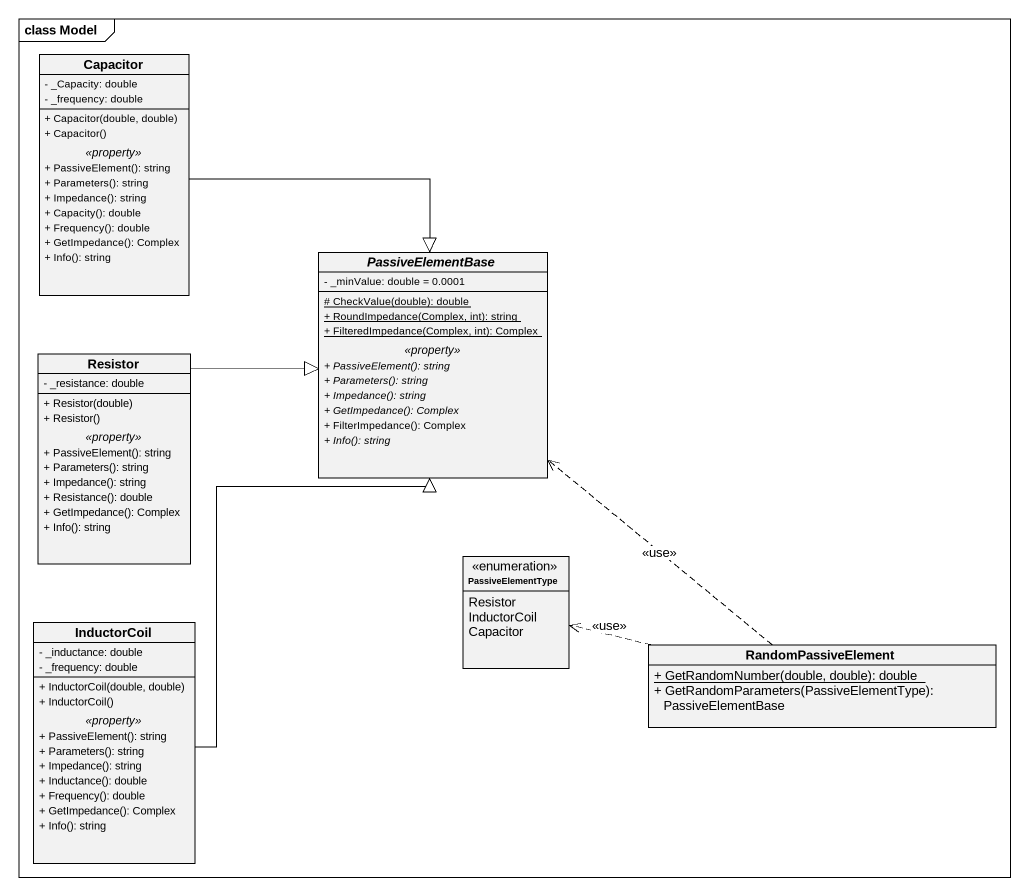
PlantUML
@startuml
mainframe class Model
hide circle
hide empty members
skinparam classAttributeIconSize 0
class Capacitor {
  - _Сapacity: double
  - _frequency: double
  --
  + Capacitor(double, double)
  + Capacitor()
  .. <<property>> ..
  + PassiveElement(): string
  + Parameters(): string
  + Impedance(): string
  + Capacity(): double
  + Frequency(): double
  + GetImpedance(): Complex
  + Info(): string
}
abstract class PassiveElementBase {
  - _minValue: double = 0.0001
  --
  {static} # CheckValue(double): double
  {static} + RoundImpedance(Complex, int): string
  {static} + FilteredImpedance(Complex, int): Complex
  .. <<property>> ..
  {abstract} + PassiveElement(): string
  {abstract} + Parameters(): string
  {abstract} + Impedance(): string
  {abstract} + GetImpedance(): Complex
  + FilterImpedance(): Complex
  {abstract} + Info(): string
}
class Resistor {
  - _resistance: double
  --
  + Resistor(double)
  + Resistor()
  .. <<property>> ..
  + PassiveElement(): string
  + Parameters(): string
  + Impedance(): string
  + Resistance(): double
  + GetImpedance(): Complex
  + Info(): string
}
enum PassiveElementType {
  Resistor
  InductorCoil
  Capacitor
}
class InductorCoil {
  - _inductance: double
  - _frequency: double
  --
  + InductorCoil(double, double)
  + InductorCoil()
  .. <<property>> ..
  + PassiveElement(): string
  + Parameters(): string
  + Impedance(): string
  + Inductance(): double
  + Frequency(): double
  + GetImpedance(): Complex
  + Info(): string
}
class RandomPassiveElement {
  {static} + GetRandomNumber(double, double): double
  + GetRandomParameters(PassiveElementType): PassiveElementBase
}
Capacitor -right-|> PassiveElementBase
Resistor -right-|> PassiveElementBase
InductorCoil -up-|> PassiveElementBase
RandomPassiveElement .up.> PassiveElementBase : <<use>>
RandomPassiveElement .left.> PassiveElementType : <<use>>
@enduml
